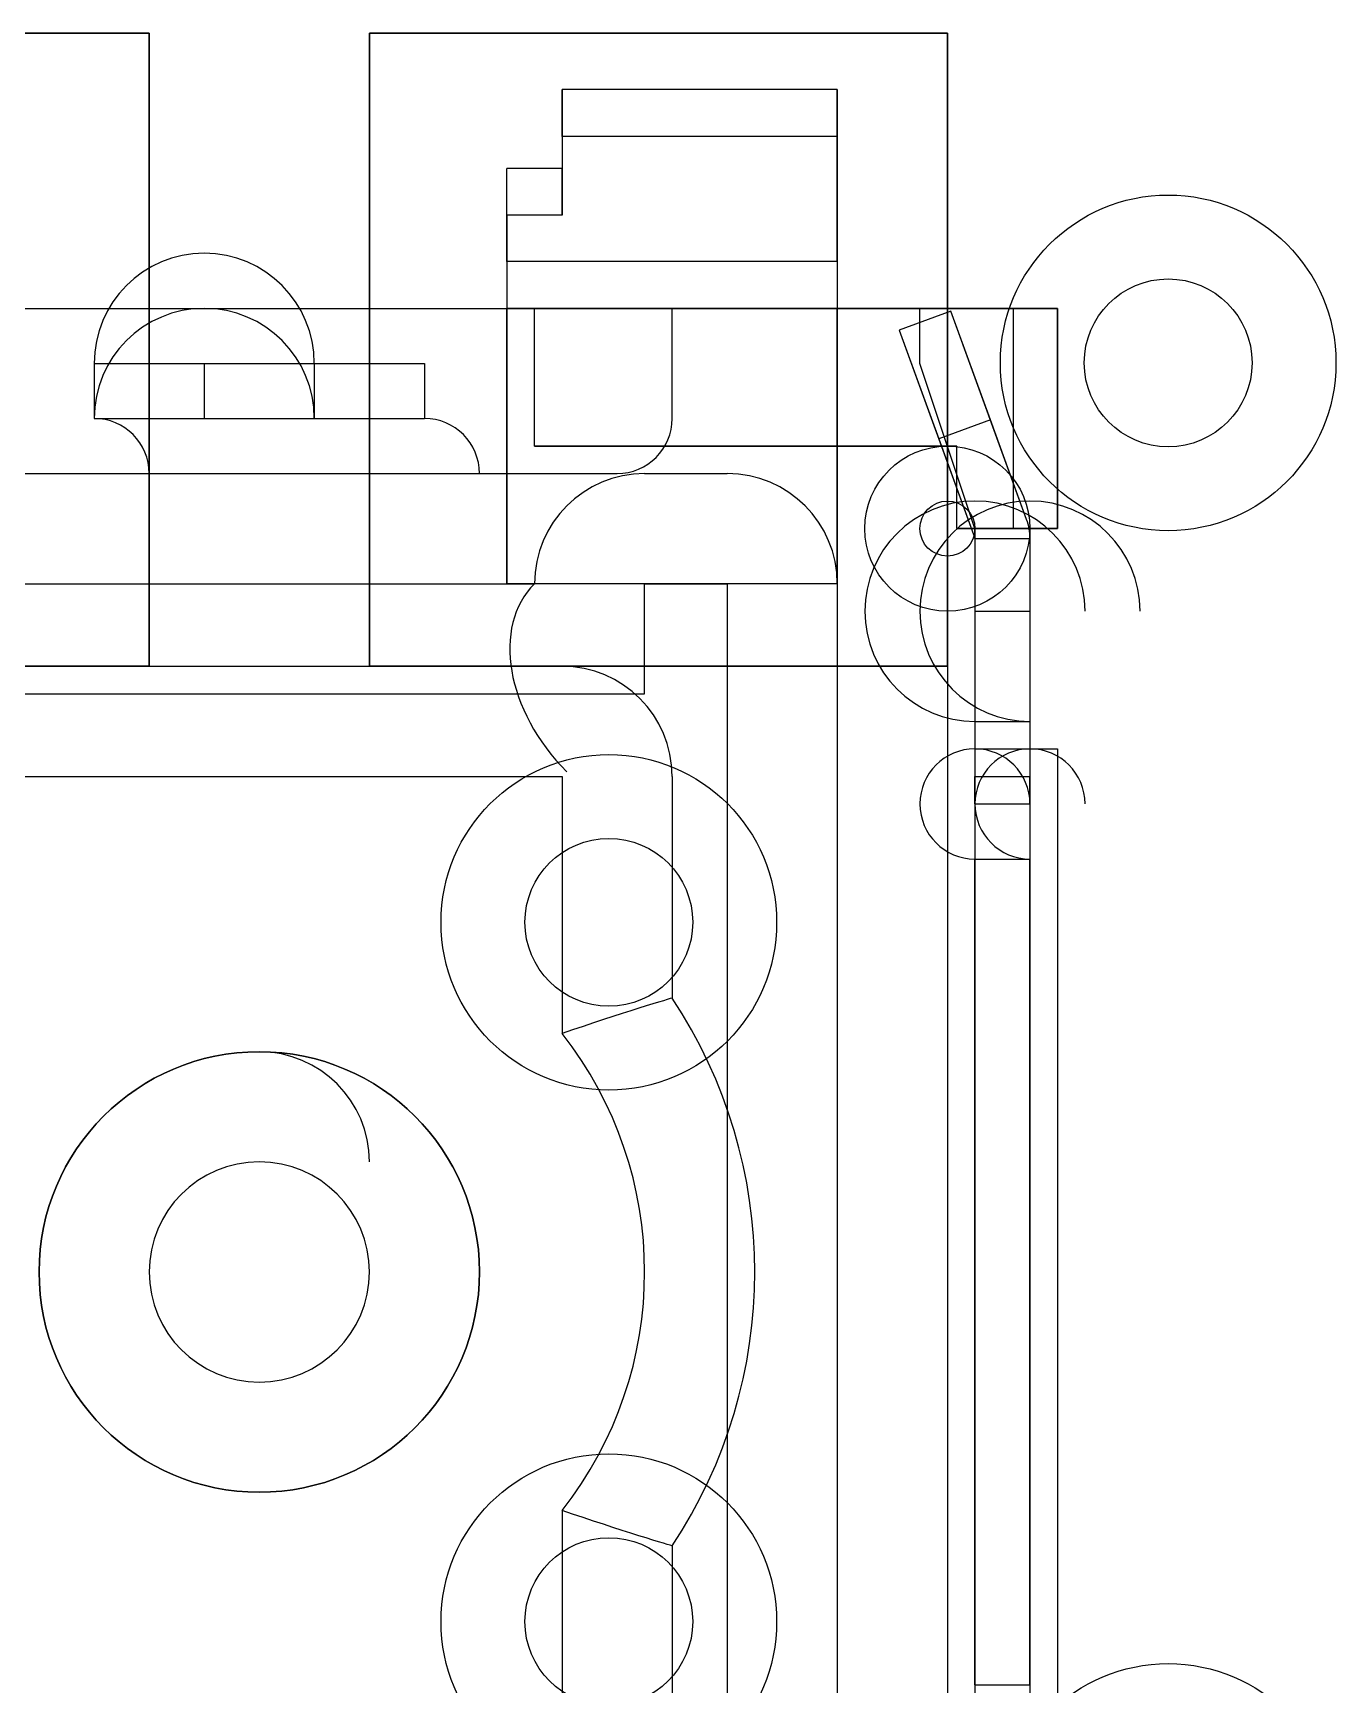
# Model space of a CAD drawing. Extents: x -14 to 27.9, y 0 to 17.8.
# Drawn here: x 8.479 to 10.846, y 8.14 to 11.14 of the extents above; entities that cross this region are included whole.
import ezdxf

# ---------------------------------------------------------------- set-up
doc = ezdxf.new("R2010")
doc.units = 0
doc.header["$MEASUREMENT"] = 0
doc.layers.add('Feature', color=7, linetype='CONTINUOUS')

msp = doc.modelspace()

# ---------------------------------------------------------------- linework, layer by layer
at = {"layer": 'Feature'}
for p, q in [((7.64, 11.14, 0.000305), (8.69, 11.14, 0.000305)), ((7.64, 11.14, 0.000305), (8.69, 11.14, 0.000305)), ((8.69, 11.14, 0.001305), (7.64, 11.14, 0.001305)), ((8.69, 11.14, 0.001305), (7.64, 11.14, 0.001305)), ((7.64, 11.14, 0.000305), (8.69, 11.14, 0.000305)), ((8.69, 11.14, 0.000305), (8.69, 9.99, 0.000305)), ((8.69, 11.14, 0.000305), (8.69, 9.99, 0.000305)), ((8.69, 11.14, 0.000305), (8.69, 11.14, 0.001305)), ((8.69, 9.99, 0.001305), (8.69, 11.14, 0.001305)), ((8.69, 11.14, 0.000305), (8.69, 11.14, 0.001305)), ((8.69, 9.99, 0.001305), (8.69, 11.14, 0.001305)), ((8.69, 11.14, 0.000305), (8.69, 9.99, 0.000305)), ((9.09, 11.14, 0.000305), (10.14, 11.14, 0.000305)), ((9.09, 9.99, 0.000305), (9.09, 11.14, 0.000305)), ((9.09, 9.99, 0.000305), (9.09, 11.14, 0.000305)), ((9.09, 11.14, 0.001305), (9.09, 9.99, 0.001305)), ((9.09, 11.14, 0.000305), (9.09, 11.14, 0.001305)), ((9.09, 11.14, 0.000305), (10.14, 11.14, 0.000305)), ((9.09, 11.14, 0.000305), (9.09, 11.14, 0.001305)), ((10.14, 11.14, 0.001305), (9.09, 11.14, 0.001305)), ((10.14, 11.14, 0.001305), (9.09, 11.14, 0.001305)), ((9.09, 11.14, 0.001305), (9.09, 9.99, 0.001305)), ((9.09, 11.14, 0.000305), (10.14, 11.14, 0.000305)), ((9.09, 9.99, 0.000305), (9.09, 11.14, 0.000305)), ((10.14, 11.14, 0.000305), (10.14, 9.99, 0.000305)), ((10.14, 11.14, 0.000305), (10.14, 9.99, 0.000305)), ((10.14, 11.14, 0.000305), (10.14, 11.14, 0.001305)), ((10.14, 9.99, 0.001305), (10.14, 11.14, 0.001305)), ((10.14, 11.14, 0.000305), (10.14, 11.14, 0.001305)), ((10.14, 9.99, 0.001305), (10.14, 11.14, 0.001305)), ((10.14, 11.14, 0.000305), (10.14, 9.99, 0.000305)), ((9.44, 11.0372, 0.547008), (9.44, 10.8942, 0.318035)), ((9.44, 10.9524, 0.6), (9.44, 11.0372, 0.547008)), ((9.94, 11.0372, 0.547008), (9.44, 11.0372, 0.547008)), ((9.44, 10.9524, 0.6), (9.44, 11.0372, 0.547008)), ((9.44, 11.0372, 0.547008), (9.44, 10.8942, 0.318035)), ((9.94, 11.0372, 0.547008), (9.44, 11.0372, 0.547008)), ((9.94, 10.7248, 0.047008), (9.94, 11.0372, 0.547008)), ((9.94, 11.0372, 0.547008), (9.94, 10.9524, 0.6)), ((9.94, 11.0372, 0.547008), (9.94, 10.9524, 0.6)), ((9.94, 10.7248, 0.047008), (9.94, 11.0372, 0.547008)), ((9.44, 10.9524, 0.6), (9.44, 10.8094, 0.371027)), ((9.94, 10.9524, 0.6), (9.44, 10.9524, 0.6)), ((9.44, 10.9524, 0.6), (9.44, 10.8094, 0.371027)), ((9.94, 10.9524, 0.6), (9.44, 10.9524, 0.6)), ((9.94, 10.9524, 0.6), (9.94, 10.64, 0.1)), ((9.94, 10.9524, 0.6), (9.94, 10.64, 0.1)), ((9.44, 10.8942, 0.318035), (9.34, 10.8942, 0.318035)), ((9.34, 10.8094, 0.371027), (9.34, 10.8942, 0.318035)), ((9.44, 10.8942, 0.318035), (9.34, 10.8942, 0.318035)), ((9.34, 10.7248, 0.047008), (9.34, 10.8942, 0.318035)), ((9.34, 10.8094, 0.371027), (9.34, 10.8942, 0.318035)), ((9.34, 10.7248, 0.047008), (9.34, 10.8942, 0.318035)), ((9.44, 10.8094, 0.371027), (9.44, 10.8942, 0.318035)), ((9.44, 10.8094, 0.371027), (9.44, 10.8942, 0.318035)), ((9.44, 10.8094, 0.371027), (9.34, 10.8094, 0.371027)), ((9.44, 10.8094, 0.371027), (9.34, 10.8094, 0.371027)), ((9.34, 10.8094, 0.371027), (9.34, 10.64, 0.1)), ((9.34, 10.8094, 0.371027), (9.34, 10.64, 0.1)), ((9.94, 10.7248, 0.047008), (9.34, 10.7248, 0.047008)), ((9.94, 10.7248, 0.047008), (9.34, 10.7248, 0.047008)), ((8.39, 10.64, 0.65), (9.39, 10.64, 0.65)), ((8.39, 10.64, 0.65), (9.39, 10.64, 0.65)), ((8.44, 10.64), (9.34, 10.64)), ((8.44, 10.64), (9.34, 10.64)), ((9.34, 10.14), (9.34, 10.64)), ((9.34, 10.64, 0.1), (9.94, 10.64, 0.1)), ((9.34, 10.64, 0.1), (9.34, 10.64)), ((9.34, 10.14), (9.34, 10.64)), ((9.34, 10.64, 0.1), (9.34, 10.64)), ((9.34, 10.14, 0.1), (9.34, 10.64, 0.1)), ((9.34, 10.64, 0.1), (9.94, 10.64, 0.1)), ((9.34, 10.14, 0.1), (9.34, 10.64, 0.1)), ((9.34, 10.14), (9.34, 10.64)), ((9.94, 10.64), (9.34, 10.64)), ((9.34, 10.64, 0.1), (9.34, 10.14, 0.1)), ((9.94, 10.64, 0.1), (9.34, 10.64, 0.1)), ((9.94, 10.64, 0.1), (9.34, 10.64, 0.1)), ((9.94, 10.64), (9.34, 10.64)), ((9.34, 10.14), (9.34, 10.64)), ((9.34, 10.64, 0.1), (9.34, 10.14, 0.1)), ((9.39, 10.64, 1.25), (9.39, 10.64, 0.65)), ((10.26, 10.64, 1.25), (9.39, 10.64, 1.25)), ((9.39, 10.39, 0.65), (9.39, 10.64, 0.65)), ((9.39, 10.64, 1.25), (9.39, 10.64, 0.65)), ((9.39, 10.39, 0.65), (9.39, 10.64, 0.65)), ((9.39, 10.39, 1.25), (9.39, 10.64, 1.25)), ((10.26, 10.64, 1.25), (9.39, 10.64, 1.25)), ((9.39, 10.39, 1.25), (9.39, 10.64, 1.25)), ((9.64, 10.64, 1.35), (10.14, 10.64, 1.35)), ((9.64, 10.44, 1.35), (9.64, 10.64, 1.35)), ((9.64, 10.44, 1.25), (9.64, 10.64, 1.25)), ((9.64, 10.64, 1.25), (10.14, 10.64, 1.25)), ((9.64, 10.64, 1.25), (10.14, 10.64, 1.25)), ((9.64, 10.64, 1.35), (9.64, 10.64, 1.25)), ((9.64, 10.64, 1.35), (10.14, 10.64, 1.35)), ((9.64, 10.44, 1.25), (9.64, 10.64, 1.25)), ((9.64, 10.44, 1.35), (9.64, 10.64, 1.35)), ((9.64, 10.64, 1.35), (9.64, 10.64, 1.25)), ((9.94, 10.64), (9.94, 10.14)), ((9.94, 10.64, 0.1), (9.94, 10.14, 0.1)), ((9.94, 10.64, 0.1), (9.94, 10.64)), ((9.94, 10.64), (9.94, 10.14)), ((9.94, 10.64), (10.09, 10.64)), ((9.94, 10.64), (10.09, 10.64)), ((9.94, 10.64, 0.1), (9.94, 10.64)), ((9.94, 10.64, 0.1), (9.94, 10.14, 0.1)), ((9.94, 10.14), (9.94, 10.64)), ((9.94, 10.64, 0.1), (9.94, 10.14, 0.1)), ((9.94, 10.14), (9.94, 10.64)), ((9.94, 10.64, 0.1), (9.94, 10.14, 0.1)), ((10.1464, 10.6347, 0.31), (10.0524, 10.6005, 0.31)), ((10.1464, 10.6347, 0.5), (10.0524, 10.6005, 0.5)), ((10.1464, 10.6347, 0.31), (10.0524, 10.6005, 0.31)), ((10.1464, 10.6347, 0.5), (10.0524, 10.6005, 0.5)), ((10.09, 10.54), (10.09, 10.64)), ((10.09, 10.64, 0.55), (10.34, 10.64, 0.55)), ((10.09, 10.64, 0.55), (10.09, 10.64)), ((10.09, 10.54, 0.55), (10.09, 10.64, 0.55)), ((10.09, 10.64, 0.55), (10.34, 10.64, 0.55)), ((10.09, 10.54), (10.09, 10.64)), ((10.09, 10.64, 0.55), (10.09, 10.64)), ((10.09, 10.54, 0.55), (10.09, 10.64, 0.55)), ((10.14, 10.64, 1.35), (10.14, 10.24, 1.35)), ((10.14, 10.64, 1.25), (10.14, 10.24, 1.25)), ((10.14, 10.64, 1.35), (10.14, 10.64, 1.25)), ((10.14, 10.64, 1.25), (10.14, 10.24, 1.25)), ((10.14, 10.64, 1.35), (10.14, 10.64, 1.25)), ((10.14, 10.64, 1.35), (10.14, 10.24, 1.35)), ((10.2182, 10.4373, 0.1), (10.1464, 10.6347, 0.31)), ((10.2182, 10.4373, 0.1), (10.1464, 10.6347, 0.31)), ((10.1464, 10.6347, 0.31), (10.1464, 10.6347, 0.5)), ((10.2839, 10.2567, 0.5), (10.1464, 10.6347, 0.5)), ((10.2839, 10.2567, 0.5), (10.1464, 10.6347, 0.5)), ((10.1464, 10.6347, 0.31), (10.1464, 10.6347, 0.5)), ((10.34, 10.64, 0.85), (10.26, 10.64, 1.25)), ((10.26, 10.24, 1.25), (10.26, 10.64, 1.25)), ((10.34, 10.64, 0.85), (10.26, 10.64, 1.25)), ((10.26, 10.24, 1.25), (10.26, 10.64, 1.25)), ((10.34, 10.64, 0.85), (10.34, 10.64, 0.55)), ((10.34, 10.24, 0.85), (10.34, 10.64, 0.85)), ((10.34, 10.64, 0.55), (10.34, 10.24, 0.55)), ((10.34, 10.64, 0.85), (10.34, 10.64, 0.55)), ((10.34, 10.24, 0.85), (10.34, 10.64, 0.85)), ((10.34, 10.64, 0.55), (10.34, 10.24, 0.55)), ((10.0524, 10.6005, 0.31), (10.1242, 10.4031, 0.1)), ((10.0524, 10.6005, 0.5), (10.0524, 10.6005, 0.31)), ((10.0524, 10.6005, 0.31), (10.1242, 10.4031, 0.1)), ((10.0524, 10.6005, 0.5), (10.1899, 10.2225, 0.5)), ((10.0524, 10.6005, 0.5), (10.1899, 10.2225, 0.5)), ((10.0524, 10.6005, 0.5), (10.0524, 10.6005, 0.31)), ((8.59, 10.54, 0.85), (8.59, 10.44, 0.85)), ((8.59, 10.54, 1.15), (8.59, 10.54, 0.85)), ((8.59, 10.54, 1.15), (9.19, 10.54, 1.15)), ((8.59, 10.54, 1.15), (8.59, 10.54, 0.85)), ((8.59, 10.54, 0.85), (8.59, 10.44, 0.85)), ((8.59, 10.54, 1.15), (9.19, 10.54, 1.15)), ((8.79, 10.54, 0.65), (8.79, 10.44, 0.65)), ((8.79, 10.54, 0.65), (8.99, 10.54, 0.65)), ((8.79, 10.54, 0.65), (8.79, 10.44, 0.65)), ((8.79, 10.54, 0.65), (8.99, 10.54, 0.65)), ((8.99, 10.54, 0.65), (8.99, 10.44, 0.65)), ((8.99, 10.54, 0.65), (8.99, 10.44, 0.65)), ((9.19, 10.54, 0.85), (9.19, 10.44, 0.85)), ((9.19, 10.54, 1.15), (9.19, 10.54, 0.85)), ((9.19, 10.54, 0.85), (9.19, 10.44, 0.85)), ((9.19, 10.54, 1.15), (9.19, 10.54, 0.85)), ((10.19, 10.24), (10.09, 10.54)), ((10.19, 10.24, 0.55), (10.09, 10.54, 0.55)), ((10.09, 10.54, 0.55), (10.09, 10.54)), ((10.19, 10.24), (10.09, 10.54)), ((10.09, 10.54, 0.55), (10.09, 10.54)), ((10.19, 10.24, 0.55), (10.09, 10.54, 0.55)), ((10.6934, 10.541, -1.96192), (10.6934, 10.541)), ((10.6934, 10.541, -1.96192), (10.6934, 10.541)), ((8.59, 10.44, 1.15), (8.59, 10.44, 0.85)), ((8.59, 10.44, 1.15), (8.59, 10.44, 0.85)), ((8.59, 10.44, 1.15), (9.19, 10.44, 1.15)), ((8.59, 10.44, 1.15), (9.19, 10.44, 1.15)), ((8.79, 10.44, 0.65), (8.99, 10.44, 0.65)), ((8.79, 10.44, 0.65), (8.99, 10.44, 0.65)), ((9.19, 10.44, 1.15), (9.19, 10.44, 0.85)), ((9.19, 10.44, 1.15), (9.19, 10.44, 0.85)), ((9.64, 10.44, 1.35), (9.64, 10.44, 1.25)), ((9.64, 10.44, 1.35), (9.64, 10.44, 1.25)), ((10.2182, 10.4373, 0.1), (10.1242, 10.4031, 0.1)), ((10.2182, 10.4373, 0.1), (10.1242, 10.4031, 0.1)), ((10.2839, 10.2567, 0.1), (10.2182, 10.4373, 0.1)), ((10.2839, 10.2567, 0.1), (10.2182, 10.4373, 0.1)), ((9.39, 10.39, 0.65), (10.1571, 10.39, 0.65)), ((10.1571, 10.39, 1.25), (9.39, 10.39, 1.25)), ((9.39, 10.39, 1.25), (9.39, 10.39, 0.65)), ((9.39, 10.39, 0.65), (10.1571, 10.39, 0.65)), ((9.39, 10.39, 1.25), (9.39, 10.39, 0.65)), ((10.1571, 10.39, 1.25), (9.39, 10.39, 1.25)), ((10.1242, 10.4031, 0.1), (10.1899, 10.2225, 0.1)), ((10.1242, 10.4031, 0.1), (10.1899, 10.2225, 0.1)), ((10.1571, 10.24, 0.65), (10.1571, 10.39, 0.65)), ((10.1571, 10.39, 0.65), (10.1571, 10.39, 1.25)), ((10.1571, 10.24, 0.65), (10.1571, 10.39, 0.65)), ((10.1571, 10.24, 1.25), (10.1571, 10.39, 1.25)), ((10.1571, 10.39, 0.65), (10.1571, 10.39, 1.25)), ((10.1571, 10.24, 1.25), (10.1571, 10.39, 1.25)), ((8.24, 10.34, 1.35), (8.59, 10.34, 1.35)), ((8.24, 10.34, 1.25), (8.59, 10.34, 1.25)), ((8.24, 10.34, 1.25), (8.59, 10.34, 1.25)), ((8.24, 10.34, 1.35), (8.59, 10.34, 1.35)), ((8.59, 10.34, 1.35), (9.19, 10.34, 1.35)), ((8.59, 10.34, 1.25), (9.19, 10.34, 1.25)), ((8.59, 10.34, 1.35), (8.59, 10.34, 1.25)), ((8.59, 10.34, 1.35), (8.59, 10.34, 1.25)), ((8.59, 10.34, 1.35), (9.19, 10.34, 1.35)), ((8.59, 10.34, 1.25), (9.19, 10.34, 1.25)), ((9.19, 10.34, 1.35), (9.54, 10.34, 1.35)), ((9.19, 10.34, 1.25), (9.54, 10.34, 1.25)), ((9.19, 10.34, 1.35), (9.19, 10.34, 1.25)), ((9.19, 10.34, 1.35), (9.54, 10.34, 1.35)), ((9.19, 10.34, 1.25), (9.54, 10.34, 1.25)), ((9.19, 10.34, 1.35), (9.19, 10.34, 1.25)), ((9.54, 10.34, 1.35), (9.54, 10.34, 1.25)), ((9.54, 10.34, 1.35), (9.54, 10.34, 1.25)), ((9.59, 10.34, 1.25), (9.59, 10.34, 1.2)), ((9.59, 10.34, 1.2), (9.74, 10.34, 1.2)), ((9.59, 10.34, 1.25), (9.74, 10.34, 1.25)), ((9.59, 10.34, 1.25), (9.74, 10.34, 1.25)), ((9.59, 10.34, 1.2), (9.74, 10.34, 1.2)), ((9.59, 10.34, 1.25), (9.59, 10.34, 1.2)), ((9.74, 10.34, 1.25), (9.74, 10.34, 1.2)), ((9.74, 10.34, 1.25), (9.74, 10.34, 1.2)), ((10.14, 10.24, 1.35), (10.14, 7.54, 1.35)), ((10.14, 10.24, 1.25), (10.14, 7.54, 1.25)), ((10.14, 10.24, 1.35), (10.14, 7.54, 1.35)), ((10.14, 10.24, 1.25), (10.14, 7.54, 1.25)), ((10.14, 10.24, 1.25), (10.14, 10.24, 1.35)), ((10.14, 10.24, 1.25), (10.14, 10.24, 1.35)), ((10.1571, 10.24, 1.25), (10.26, 10.24, 1.25)), ((10.1571, 10.24, 0.65), (10.1571, 10.24, 1.25)), ((10.19, 10.24, 0.65), (10.1571, 10.24, 0.65)), ((10.19, 10.24, 0.65), (10.1571, 10.24, 0.65)), ((10.1571, 10.24, 0.65), (10.1571, 10.24, 1.25)), ((10.1571, 10.24, 1.25), (10.26, 10.24, 1.25)), ((10.19, 10.24), (10.19, 9.84)), ((10.19, 10.24), (10.19, 9.84)), ((10.19, 10.24, 0.55), (10.19, 10.24)), ((10.19, 10.24, 0.65), (10.19, 10.24, 0.55)), ((10.19, 10.24, 0.65), (10.19, 9.84, 0.65)), ((10.19, 10.24, 0.65), (10.19, 10.24, 0.55)), ((10.34, 10.24, 0.55), (10.19, 10.24, 0.55)), ((10.19, 10.24, 0.65), (10.19, 9.84, 0.65)), ((10.34, 10.24, 0.55), (10.19, 10.24, 0.55)), ((10.19, 10.24, 0.55), (10.19, 10.24)), ((10.19, 10.24, 0.501), (10.29, 10.24, 0.501)), ((10.19, 10.2222, 0.501), (10.19, 10.24, 0.501)), ((10.19, 10.24, 1.2), (10.19, 7.54, 1.2)), ((10.19, 10.24, 1.2), (10.19, 7.54, 1.2)), ((10.19, 10.24, 0.501), (10.19, 10.24, 1.2)), ((10.19, 10.2222, 0.501), (10.19, 10.24, 0.501)), ((10.19, 10.24, 0.501), (10.29, 10.24, 0.501)), ((10.19, 10.24, 0.501), (10.19, 10.24, 1.2)), ((10.26, 10.24, 1.25), (10.34, 10.24, 0.85)), ((10.26, 10.24, 1.25), (10.34, 10.24, 0.85)), ((10.2839, 10.2567, 0.1), (10.2839, 10.2567, 0.5)), ((10.2839, 10.2567, 0.1), (10.2839, 10.2567, 0.5)), ((10.29, 10.2222, 0.501), (10.29, 10.24, 0.501)), ((10.29, 10.2222, 0.501), (10.29, 10.24, 0.501)), ((10.29, 10.24, 1.2), (10.29, 10.24, 0.501)), ((10.29, 10.24, 1.2), (10.29, 7.54, 1.2)), ((10.29, 10.24, 1.2), (10.29, 7.54, 1.2)), ((10.29, 10.24, 1.2), (10.29, 10.24, 0.501)), ((10.34, 10.24, 0.85), (10.34, 10.24, 0.55)), ((10.34, 10.24, 0.85), (10.34, 10.24, 0.55)), ((10.1899, 10.2225, 0.5), (10.1899, 10.2225, 0.1)), ((10.1899, 10.2225, 0.5), (10.1899, 10.2225, 0.1)), ((10.19, 10.2222, 0.5), (10.19, 10.2222, 0.1)), ((10.19, 10.2222, 0.5), (10.29, 10.2222, 0.5)), ((10.19, 10.2222, 0.5), (10.29, 10.2222, 0.5)), ((10.19, 10.2222, 0.501), (10.19, 10.2222, 0.5)), ((10.19, 10.2222, 0.501), (10.29, 10.2222, 0.501)), ((10.19, 10.2222, 0.501), (10.29, 10.2222, 0.501)), ((10.19, 10.2222, 0.5), (10.19, 10.2222, 0.1)), ((10.19, 10.2222, 0.1), (10.19, 10.09, 0.1)), ((10.19, 10.2222, 0.501), (10.19, 10.2222, 0.5)), ((10.19, 10.2222, 0.1), (10.19, 10.09, 0.1)), ((10.29, 10.2222, 0.1), (10.29, 10.2222, 0.5)), ((10.29, 10.2222, 0.5), (10.29, 10.2222, 0.501)), ((10.29, 10.2222, 0.1), (10.29, 10.09, 0.1)), ((10.29, 10.2222, 0.1), (10.29, 10.2222, 0.5)), ((10.29, 10.2222, 0.5), (10.29, 10.2222, 0.501)), ((10.29, 10.2222, 0.1), (10.29, 10.09, 0.1)), ((8.39, 10.14, 1.2), (9.39, 10.14, 1.2)), ((8.39, 10.14, 1.25), (9.39, 10.14, 1.25)), ((8.39, 10.14, 1.2), (9.39, 10.14, 1.2)), ((8.39, 10.14, 1.25), (9.39, 10.14, 1.25)), ((9.94, 10.14), (9.34, 10.14)), ((9.34, 10.14, 0.1), (9.34, 10.14)), ((9.94, 10.14, 0.1), (9.34, 10.14, 0.1)), ((9.94, 10.14), (9.34, 10.14)), ((9.34, 10.14, 0.1), (9.34, 10.14)), ((9.94, 10.14, 0.1), (9.34, 10.14, 0.1)), ((9.34, 10.14, 0.1), (9.34, 10.14)), ((9.94, 10.14), (9.34, 10.14)), ((9.94, 10.14, 0.1), (9.34, 10.14, 0.1)), ((9.94, 10.14), (9.34, 10.14)), ((9.94, 10.14, 0.1), (9.34, 10.14, 0.1)), ((9.34, 10.14, 0.1), (9.34, 10.14)), ((9.39, 10.14, 1.25), (9.39, 10.14, 1.2)), ((9.39, 10.14, 1.25), (9.39, 10.14, 1.2)), ((9.59, 9.94, 1), (9.59, 10.14, 1)), ((9.59, 10.14, 1), (9.74, 10.14, 1)), ((9.59, 9.94, 1), (9.59, 10.14, 1)), ((9.59, 10.14, 1), (9.74, 10.14, 1)), ((9.74, 10.14, 1), (9.74, 7.64, 1)), ((9.74, 10.14, 1), (9.74, 7.64, 1)), ((9.94, 10.14, 0.1), (9.94, 10.14)), ((9.94, 10.14, 0.1), (9.94, 10.14)), ((9.94, 10.14, 1.25), (9.94, 10.14, 1.2)), ((9.94, 10.14, 1.2), (9.94, 7.64, 1.2)), ((9.94, 10.14, 1.25), (9.94, 7.64, 1.25)), ((9.94, 10.14, 1.25), (9.94, 7.64, 1.25)), ((9.94, 10.14, 1.2), (9.94, 7.64, 1.2)), ((9.94, 10.14, 1.25), (9.94, 10.14, 1.2)), ((9.94, 10.14, 0.1), (9.94, 10.14)), ((9.94, 10.14, 0.1), (9.94, 10.14)), ((10.19, 10.09, 0.1), (10.29, 10.09, 0.1)), ((10.19, 10.09, 0.1), (10.29, 10.09, 0.1)), ((8.69, 9.99, 0.000305), (7.64, 9.99, 0.000305)), ((8.69, 9.99, 0.000305), (7.64, 9.99, 0.000305)), ((7.64, 9.99, 0.001305), (8.69, 9.99, 0.001305)), ((7.64, 9.99, 0.001305), (8.69, 9.99, 0.001305)), ((8.69, 9.99, 0.000305), (7.64, 9.99, 0.000305)), ((8.34, 9.99, 1.35), (9.44, 9.99, 1.35)), ((8.34, 9.99, 1.25), (9.44, 9.99, 1.25)), ((8.34, 9.99, 1.35), (9.44, 9.99, 1.35)), ((8.34, 9.99, 1.25), (9.44, 9.99, 1.25)), ((8.34, 9.99, 1.5), (9.44, 9.99, 1.5)), ((8.34, 9.99, 1.5), (9.44, 9.99, 1.5)), ((8.34, 9.99, 1.25), (9.44, 9.99, 1.25)), ((8.34, 9.99, 1.25), (9.44, 9.99, 1.25)), ((8.69, 9.99, 0.000305), (8.69, 9.99, 0.001305)), ((8.69, 9.99, 0.000305), (8.69, 9.99, 0.001305)), ((10.14, 9.99, 0.000305), (9.09, 9.99, 0.000305)), ((10.14, 9.99, 0.000305), (9.09, 9.99, 0.000305)), ((9.09, 9.99, 0.001305), (10.14, 9.99, 0.001305)), ((9.09, 9.99, 0.000305), (9.09, 9.99, 0.001305)), ((9.09, 9.99, 0.000305), (9.09, 9.99, 0.001305)), ((9.09, 9.99, 0.001305), (10.14, 9.99, 0.001305)), ((10.14, 9.99, 0.000305), (9.09, 9.99, 0.000305)), ((9.44, 9.99, 1.25), (9.44, 9.99, 1.35)), ((9.44, 9.99, 1.25), (9.44, 9.99, 1.35)), ((9.44, 9.99, 1.5), (9.44, 9.99, 1.25)), ((9.44, 9.99, 1.5), (9.44, 9.99, 1.25)), ((10.14, 9.99, 0.000305), (10.14, 9.99, 0.001305)), ((10.14, 9.99, 0.000305), (10.14, 9.99, 0.001305)), ((8.19, 9.94, 1), (9.59, 9.94, 1)), ((8.19, 9.94, 1), (9.59, 9.94, 1)), ((10.19, 9.89, 0.8), (10.29, 9.89, 0.8)), ((10.19, 9.89, 0.8), (10.19, 9.89, 0.3)), ((10.19, 9.89, 0.3), (10.29, 9.89, 0.3)), ((10.19, 9.89, 0.8), (10.29, 9.89, 0.8)), ((10.19, 9.89, 0.3), (10.29, 9.89, 0.3)), ((10.19, 9.89, 0.8), (10.19, 9.89, 0.3)), ((10.29, 9.89, 0.8), (10.29, 9.89, 0.3)), ((10.29, 9.89, 0.8), (10.29, 9.89, 0.3)), ((10.19, 9.84), (10.34, 9.84)), ((10.19, 9.84), (10.34, 9.84)), ((10.19, 9.84, 0.65), (10.19, 9.84)), ((10.19, 9.84, 0.65), (10.34, 9.84, 0.65)), ((10.19, 9.84, 0.65), (10.19, 9.84)), ((10.19, 9.84, 0.65), (10.34, 9.84, 0.65)), ((10.34, 9.84), (10.34, 7.94)), ((10.34, 9.84), (10.34, 7.94)), ((10.34, 9.84, 0.65), (10.34, 9.84)), ((10.34, 9.84, 0.65), (10.34, 7.94, 0.65)), ((10.34, 9.84, 0.65), (10.34, 9.84)), ((10.34, 9.84, 0.65), (10.34, 7.94, 0.65)), ((8.34, 9.79, 1.7), (9.44, 9.79, 1.7)), ((8.34, 9.79, 1.7), (9.44, 9.79, 1.7)), ((9.44, 9.79, 1.7), (9.44, 9.32301, 1.7)), ((9.44, 9.79, 1.7), (9.44, 9.32301, 1.7)), ((9.64, 9.79, 1.35), (9.64, 9.38749, 1.35)), ((9.64, 9.79, 1.25), (9.64, 9.38749, 1.25)), ((9.64, 9.79, 1.25), (9.64, 9.79, 1.35)), ((9.64, 9.79, 1.35), (9.64, 9.38749, 1.35)), ((9.64, 9.79, 1.25), (9.64, 9.79, 1.35)), ((9.64, 9.79, 1.25), (9.64, 9.38749, 1.25)), ((9.64, 9.79, 1.5), (9.64, 9.79, 1.25)), ((9.64, 9.79, 1.5), (9.64, 9.38749, 1.5)), ((9.64, 9.79, 1.25), (9.64, 9.38749, 1.25)), ((9.64, 9.79, 1.5), (9.64, 9.79, 1.25)), ((9.64, 9.79, 1.5), (9.64, 9.38749, 1.5)), ((9.64, 9.79, 1.25), (9.64, 9.38749, 1.25)), ((10.19, 9.79, 0.9), (10.29, 9.79, 0.9)), ((10.19, 9.74, 0.9), (10.19, 9.79, 0.9)), ((10.19, 9.79, 0.9), (10.29, 9.79, 0.9)), ((10.19, 9.74, 0.9), (10.19, 9.79, 0.9)), ((10.29, 9.74, 0.9), (10.29, 9.79, 0.9)), ((10.29, 9.74, 0.9), (10.29, 9.79, 0.9)), ((10.19, 9.74, 0.9), (10.29, 9.74, 0.9)), ((10.19, 9.74, 0.9), (10.29, 9.74, 0.9)), ((10.19, 9.64, 0.8), (10.29, 9.64, 0.8)), ((10.19, 9.64, 0.7), (10.29, 9.64, 0.7)), ((10.19, 9.64, 0.7), (10.19, 9.64, 0.8)), ((10.19, 9.64, 0.8), (10.29, 9.64, 0.8)), ((10.19, 8.14, 0.7), (10.19, 9.64, 0.7)), ((10.19, 9.64, 0.7), (10.29, 9.64, 0.7)), ((10.19, 9.64, 0.7), (10.19, 9.64, 0.8)), ((10.19, 8.14, 0.7), (10.19, 9.64, 0.7)), ((10.29, 9.64, 0.7), (10.29, 9.64, 0.8)), ((10.29, 8.14, 0.7), (10.29, 9.64, 0.7)), ((10.29, 8.14, 0.7), (10.29, 9.64, 0.7)), ((10.29, 9.64, 0.7), (10.29, 9.64, 0.8)), ((9.6774, 9.525, -1.96192), (9.6774, 9.525)), ((9.6774, 9.525, -1.96192), (9.6774, 9.525)), ((9.64, 9.38749, 1.25), (9.64, 9.38749, 1.35)), ((9.64, 9.38749, 1.25), (9.64, 9.38749, 1.35)), ((9.64, 9.38749, 1.5), (9.64, 9.38749, 1.25)), ((9.64, 9.38749, 1.5), (9.64, 9.38749, 1.25)), ((8.89, 9.29, 0.95), (8.89, 9.29, 1)), ((8.89, 9.29, 0.95), (8.89, 9.29, 1)), ((9.44, 8.45699, 1.7), (9.44, 7.99, 1.7)), ((9.44, 8.45699, 1.7), (9.44, 7.99, 1.7)), ((9.64, 8.39251, 1.35), (9.64, 7.99, 1.35)), ((9.64, 8.39251, 1.25), (9.64, 7.99, 1.25)), ((9.64, 8.39251, 1.25), (9.64, 8.39251, 1.35)), ((9.64, 8.39251, 1.35), (9.64, 7.99, 1.35)), ((9.64, 8.39251, 1.25), (9.64, 8.39251, 1.35)), ((9.64, 8.39251, 1.25), (9.64, 7.99, 1.25)), ((9.64, 8.39251, 1.5), (9.64, 7.99, 1.5)), ((9.64, 8.39251, 1.5), (9.64, 7.99, 1.5)), ((9.64, 8.39251, 1.25), (9.64, 7.99, 1.25)), ((9.64, 8.39251, 1.5), (9.64, 8.39251, 1.25)), ((9.64, 8.39251, 1.5), (9.64, 8.39251, 1.25)), ((9.64, 8.39251, 1.25), (9.64, 7.99, 1.25)), ((9.6774, 8.255, -1.96192), (9.6774, 8.255)), ((9.6774, 8.255, -1.96192), (9.6774, 8.255)), ((10.19, 8.14, 0.7), (10.29, 8.14, 0.7)), ((10.19, 8.14, 0.8), (10.29, 8.14, 0.8)), ((10.19, 8.14, 0.8), (10.19, 8.14, 0.7)), ((10.19, 8.14, 0.7), (10.29, 8.14, 0.7)), ((10.19, 8.14, 0.8), (10.29, 8.14, 0.8)), ((10.19, 8.14, 0.8), (10.19, 8.14, 0.7)), ((10.29, 8.14, 0.8), (10.29, 8.14, 0.7)), ((10.29, 8.14, 0.8), (10.29, 8.14, 0.7))]:
    msp.add_line(p, q, dxfattribs=at)
for centre, radius in [((10.541, 10.541), 0.3048), ((10.541, 10.541), 0.1524), ((10.541, 10.541), 0.1524), ((10.541, 10.541), 0.1524), ((10.541, 10.541), 0.1524), ((9.525, 9.525), 0.3048), ((9.525, 9.525), 0.1524), ((9.525, 9.525), 0.1524), ((9.525, 9.525), 0.1524), ((9.525, 9.525), 0.1524), ((8.89, 8.89), 0.4), ((8.89, 8.89), 0.4), ((9.525, 8.255), 0.3048), ((9.525, 8.255), 0.1524), ((9.525, 8.255), 0.1524), ((9.525, 8.255), 0.1524), ((9.525, 8.255), 0.1524), ((10.541, 7.874), 0.3048)]:
    msp.add_circle(centre, radius, dxfattribs=at)
for centre, radius, start, end in [((8.79, 10.54, 0.85), 0.2, 0, 180), ((8.79, 10.54, 0.85), 0.2, 0, 180), ((8.79, 10.44, 0.85), 0.2, 0, 180), ((8.79, 10.44, 0.85), 0.2, 0, 180), ((9.34, 10.64, 0.1), 0, 90, 0), ((9.34, 10.64, 0.1), 0, 90, 0), ((9.94, 10.64, 0.1), 0, 90, 0), ((9.94, 10.64, 0.1), 0, 90, 0), ((8.99, 10.54, 0.85), 0, 0, -3.0852e-07), ((8.99, 10.54, 0.85), 0, 0, -3.0852e-07), ((8.59, 10.34, 1.15), 0.1, 0, 90), ((8.59, 10.34, 1.15), 0.1, 0, 90), ((8.99, 10.44, 0.85), 0, 0, -3.0852e-07), ((8.99, 10.44, 0.85), 0, 0, -3.0852e-07), ((9.19, 10.34, 1.15), 0.1, 0, 90), ((9.19, 10.34, 1.15), 0.1, 0, 90), ((9.54, 10.44, 1.35), 0.1, -90, 0), ((9.54, 10.44, 1.25), 0.1, -90, 0), ((9.54, 10.44, 1.35), 0.1, -90, 0), ((9.54, 10.44, 1.25), 0.1, -90, 0), ((10.14, 10.24, 1.2), 0.15, 0, -3.0852e-07), ((10.14, 10.24, 1.2), 0.15, 0, -3.0852e-07), ((8.59, 10.34, 1.15), 0, 0, 90), ((8.59, 10.34, 1.15), 0, 0, 90), ((9.19, 10.34, 1.15), 0, 0, 90), ((9.19, 10.34, 1.15), 0, 0, 90), ((9.59, 10.14, 1.25), 0.2, 90, 180), ((9.59, 10.14, 1.2), 0.2, 90, 180), ((9.59, 10.14, 1.2), 0.2, 90, 180), ((9.59, 10.14, 1.25), 0.2, 90, 180), ((9.74, 10.14, 1.25), 0.2, 0, 90), ((9.74, 10.14, 1.2), 0.2, 0, 90), ((9.74, 10.14, 1.2), 0.2, 0, 90), ((9.74, 10.14, 1.25), 0.2, 0, 90), ((10.19, 10.09, 0.3), 0.2, 0, -90), ((10.19, 10.09, 0.3), 0.2, 0, -90), ((10.29, 10.09, 0.3), 0.2, 0, -90), ((10.29, 10.09, 0.3), 0.2, 0, -90), ((10.14, 10.24, 1.2), 0.05, 0, -3.08519e-07), ((10.14, 10.24, 1.2), 0.05, 0, -3.08519e-07), ((10.189, 10.2222, 0.1), 0.101, 0, 20), ((10.189, 10.2222, 0.5), 0.101, 0, 20), ((10.189, 10.2222, 0.5), 0.101, 0, 20), ((10.189, 10.2222, 0.1), 0.101, 0, 20), ((10.189, 10.2222, 0.1), 0.001, 0, 20), ((10.189, 10.2222, 0.5), 0.001, 0, 20), ((10.189, 10.2222, 0.5), 0.001, 0, 20), ((10.189, 10.2222, 0.1), 0.001, 0, 20), ((9.59, 10.14, 1.2), 0, 90, 0), ((9.59, 10.14, 1.2), 0, 180, 0), ((9.59, 10.14, 1.2), 0, 180, 0), ((9.59, 10.14, 1.2), 0, 90, 0), ((9.74, 10.14, 1.2), 0, 0, -3.0852e-07), ((9.74, 10.14, 1.2), 0, 0, 90), ((9.74, 10.14, 1.2), 0, 0, 90), ((9.74, 10.14, 1.2), 0, 0, -3.0852e-07), ((9.44, 9.79, 1.35), 0.2, 0, 90), ((9.44, 9.79, 1.25), 0.2, 0, 90), ((9.44, 9.79, 1.25), 0.2, 0, 90), ((9.44, 9.79, 1.35), 0.2, 0, 90), ((9.44, 9.79, 1.5), 0.2, 0, 90), ((9.44, 9.79, 1.25), 0.2, 0, 90), ((9.44, 9.79, 1.5), 0.2, 0, 90), ((9.44, 9.79, 1.25), 0.2, 0, 90), ((10.19, 9.74, 0.8), 0.1, 0, -90), ((10.19, 9.74, 0.8), 0.1, 0, -90), ((10.29, 9.74, 0.8), 0.1, 0, -90), ((10.29, 9.74, 0.8), 0.1, 0, -90), ((9.44, 9.79, 1.5), 0, 0, 90), ((9.44, 9.79, 1.5), 0, -3.0852e-07, 0), ((9.44, 9.79, 1.5), 0, 0, 90), ((9.44, 9.79, 1.5), 0, -3.0852e-07, 0), ((10.19, 9.79, 0.8), 0, 0, 90), ((10.19, 9.79, 0.8), 0, 0, 90), ((10.29, 9.79, 0.8), 0, 0, 90), ((10.29, 9.79, 0.8), 0, 0, 90), ((8.89, 8.89, 1.35), 0.9, -33.5573, 33.5573), ((8.89, 8.89, 1.25), 0.9, -33.5573, 33.5573), ((8.89, 8.89, 1.25), 0.9, -33.5573, 33.5573), ((8.89, 8.89, 1.35), 0.9, -33.5573, 33.5573), ((8.89, 8.89, 1.5), 0.9, -33.5573, 33.5573), ((8.89, 8.89, 1.5), 0.9, -33.5573, 33.5573), ((8.89, 8.89, 1.25), 0.9, -33.5573, 33.5573), ((8.89, 8.89, 1.25), 0.9, -33.5573, 33.5573), ((8.89, 8.89, 1.7), 0.7, -38.2132, 38.2132), ((8.89, 8.89, 1.7), 0.7, -38.2132, 38.2132), ((8.89, 8.89, 0.95), 0.4, 90, -90), ((8.89, 8.89, 0.95), 0.4, 90, -90), ((8.89, 9.09, 0.95), 0.2, 0, 90), ((8.89, 9.09, 0.95), 0.2, 0, 90), ((8.89, 8.89, 0.95), 0.4, -90, 90), ((8.89, 8.89, 0.95), 0.4, -90, 90), ((8.89, 8.89, 0.75), 0.2, 90, -90), ((8.89, 8.89, 0.75), 0.2, 90, -90), ((8.89, 8.89, 0.75), 0.2, -90, 90), ((8.89, 8.89, 0.75), 0.2, -90, 90)]:
    msp.add_arc(centre, radius, start, end, dxfattribs=at)
msp.add_ellipse((9.59, 9.94, 1.2), major_axis=(0.2, -0.2), ratio=0.707107, start_param=-3.14159, end_param=-1.5708, dxfattribs=at)
msp.add_ellipse((9.59, 9.94, 1.2), major_axis=(0.2, -0.2), ratio=0.707107, start_param=-3.14159, end_param=-1.5708, dxfattribs=at)
for points in [[(9.64, 9.38749, 1.5), (9.64232, 9.38813, 1.61053), (9.543, 9.35877, 1.70332), (9.44, 9.32301, 1.7)], [(9.64, 9.38749, 1.5), (9.64232, 9.38813, 1.61053), (9.543, 9.35877, 1.70332), (9.44, 9.32301, 1.7)], [(9.64, 8.39251, 1.5), (9.64232, 8.39187, 1.61053), (9.543, 8.42123, 1.70332), (9.44, 8.45699, 1.7)], [(9.64, 8.39251, 1.5), (9.64232, 8.39187, 1.61053), (9.543, 8.42123, 1.70332), (9.44, 8.45699, 1.7)]]:
    msp.add_open_spline(points, degree=3, dxfattribs=at)

doc.saveas('drawing.dxf')
